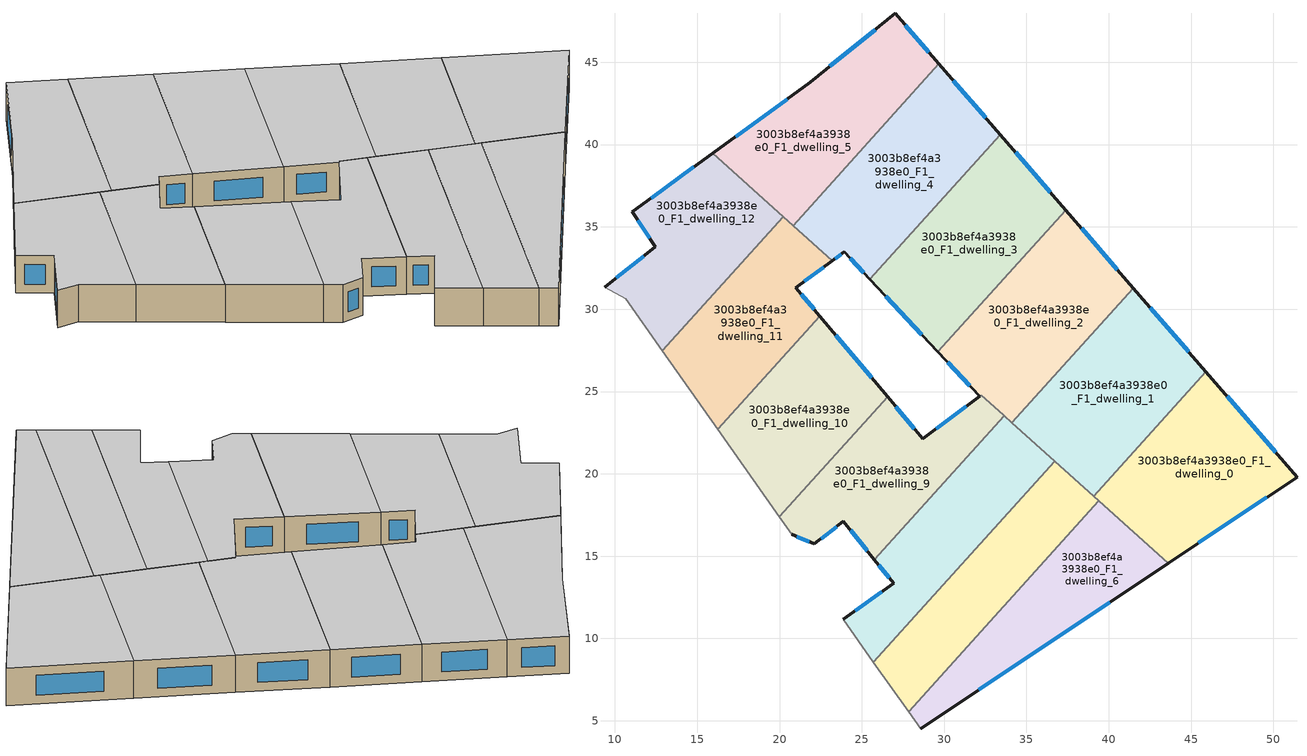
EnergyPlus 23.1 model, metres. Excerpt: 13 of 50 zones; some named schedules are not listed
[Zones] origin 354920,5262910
3003b8ef4a3938e0_F1_dwelling_0
 floor to 3003b8ef4a3938e0_F0_dwelling_0 (EU_floor_Construction): 45.89,26.21 51.43,19.8 43.6,14.57 39.08,18.65 z3
 wall outside (EU_wall_Construction): 43.6,14.57 51.43,19.8 45.89,26.21 z3:6
 wall to 3003b8ef4a3938e0_F1_dwelling_1 (EU_wall_Construction): 45.89,26.21 39.08,18.65 z3:6
 wall to 3003b8ef4a3938e0_F1_dwelling_6 (EU_wall_Construction): 39.38,18.37 43.6,14.57 z3:6
 wall to 3003b8ef4a3938e0_F1_dwelling_7 (EU_wall_Construction): 39.08,18.65 39.38,18.37 z3:6
 window (EU_Window_Construction): 50.13,21.31 47.19,24.71 / 45.44,15.8 49.6,18.58 z3.7:5.3
 ceiling to 3003b8ef4a3938e0_F2_dwelling_0 (EU_floor_Construction): 51.43,19.8 45.89,26.21 39.08,18.65 43.6,14.57 z6
3003b8ef4a3938e0_F1_dwelling_1
 floor to 3003b8ef4a3938e0_F0_dwelling_1 (EU_floor_Construction): 41.48,31.29 45.89,26.21 39.08,18.65 34.12,23.11 z3
 wall outside (EU_wall_Construction): 45.89,26.21 41.48,31.29 z3:6
 wall to 3003b8ef4a3938e0_F1_dwelling_2 (EU_wall_Construction): 41.48,31.29 34.12,23.11 z3:6
 wall to 3003b8ef4a3938e0_F1_dwelling_8 (EU_wall_Construction): 34.12,23.11 36.71,20.78 z3:6
 wall to 3003b8ef4a3938e0_F1_dwelling_7 (EU_wall_Construction): 36.71,20.78 39.08,18.65 z3:6
 window (EU_Window_Construction): 44.85,27.4 42.52,30.09 z3.7:5.3
 ceiling to 3003b8ef4a3938e0_F2_dwelling_1 (EU_floor_Construction): 39.08,18.65 45.89,26.21 41.48,31.29 34.12,23.11 z6
3003b8ef4a3938e0_F1_dwelling_10
 floor to 3003b8ef4a3938e0_F0_dwelling_10 (EU_floor_Construction): 22.44,29.58 26.56,24.67 19.99,17.38 16.24,22.7 z3
 wall outside (EU_wall_Construction): 26.56,24.67 22.44,29.58 z3:6
 wall to 3003b8ef4a3938e0_F1_dwelling_9 (EU_wall_Construction): 19.99,17.38 26.56,24.67 z3:6
 wall adiabatic (EU_wall_Construction): 16.24,22.7 19.99,17.38 z3:6
 wall to 3003b8ef4a3938e0_F1_dwelling_11 (EU_wall_Construction): 22.44,29.58 16.24,22.7 z3:6
 window (EU_Window_Construction): 25.59,25.83 23.41,28.43 z3.7:5.3
 ceiling to 3003b8ef4a3938e0_F2_dwelling_10 (EU_floor_Construction): 19.99,17.38 26.56,24.67 22.44,29.58 16.24,22.7 z6
3003b8ef4a3938e0_F1_dwelling_11
 floor to 3003b8ef4a3938e0_F0_dwelling_11 (EU_floor_Construction): 23.2,32.94 20.98,31.31 22.44,29.58 16.24,22.7 12.88,27.48 20.22,35.63 z3
 wall outside (EU_wall_Construction): 22.44,29.58 20.98,31.31 23.2,32.94 z3:6
 wall adiabatic (EU_wall_Construction): 12.88,27.48 16.24,22.7 z3:6
 wall to 3003b8ef4a3938e0_F1_dwelling_12 (EU_wall_Construction): 20.22,35.63 12.88,27.48 z3:6
 wall to 3003b8ef4a3938e0_F1_dwelling_4 (EU_wall_Construction): 23.2,32.94 20.84,35.07 z3:6
 wall to 3003b8ef4a3938e0_F1_dwelling_5 (EU_wall_Construction): 20.84,35.07 20.22,35.63 z3:6
 window (EU_Window_Construction): 21.51,31.7 22.68,32.56 / 22.1,29.99 21.33,30.91 z3.7:5.3
 ceiling to 3003b8ef4a3938e0_F2_dwelling_11 (EU_floor_Construction): 22.44,29.58 20.98,31.31 23.2,32.94 20.22,35.63 12.88,27.48 16.24,22.7 z6
3003b8ef4a3938e0_F1_dwelling_12
 floor to 3003b8ef4a3938e0_F0_dwelling_12 (EU_floor_Construction): 20.22,35.63 12.88,27.48 10.66,30.62 9.37,31.35 12.46,33.8 11.04,35.91 15.95,39.48 z3
 wall outside (EU_wall_Construction): 15.95,39.48 11.04,35.91 12.46,33.8 9.37,31.35 z3:6
 wall adiabatic (EU_wall_Construction): 9.37,31.35 10.66,30.62 12.88,27.48 z3:6
 wall to 3003b8ef4a3938e0_F1_dwelling_5 (EU_wall_Construction): 20.22,35.63 15.95,39.48 z3:6
 window (EU_Window_Construction): 11.37,35.41 12.13,34.3 / 14.79,38.64 12.19,36.75 / 11.74,33.23 10.09,31.92 z3.7:5.3
 ceiling to 3003b8ef4a3938e0_F2_dwelling_12 (EU_floor_Construction): 12.88,27.48 20.22,35.63 15.95,39.48 11.04,35.91 12.46,33.8 9.37,31.35 10.66,30.62 z6
3003b8ef4a3938e0_F1_dwelling_2
 floor to 3003b8ef4a3938e0_F0_dwelling_2 (EU_floor_Construction): 37.38,36.02 41.48,31.29 34.12,23.11 32.26,24.79 32.15,24.71 29.62,27.41 z3
 wall outside (EU_wall_Construction): 41.48,31.29 37.38,36.02 / 29.62,27.41 32.15,24.71 z3:6
 wall to 3003b8ef4a3938e0_F1_dwelling_3 (EU_wall_Construction): 37.38,36.02 29.62,27.41 z3:6
 wall to 3003b8ef4a3938e0_F1_dwelling_9 (EU_wall_Construction): 32.15,24.71 32.26,24.79 33.58,23.6 33.64,23.54 z3:6
 wall to 3003b8ef4a3938e0_F1_dwelling_8 (EU_wall_Construction): 33.64,23.54 34.12,23.11 z3:6
 window (EU_Window_Construction): 40.52,32.4 38.34,34.91 / 30.22,26.77 31.56,25.34 z3.7:5.3
 ceiling to 3003b8ef4a3938e0_F2_dwelling_2 (EU_floor_Construction): 34.12,23.11 41.48,31.29 37.38,36.02 29.62,27.41 32.15,24.71 32.26,24.79 z6
3003b8ef4a3938e0_F1_dwelling_3
 floor to 3003b8ef4a3938e0_F0_dwelling_3 (EU_floor_Construction): 33.4,40.61 37.38,36.02 29.62,27.41 25.48,31.82 z3
 wall outside (EU_wall_Construction): 37.38,36.02 33.4,40.61 / 25.48,31.82 29.62,27.41 z3:6
 wall to 3003b8ef4a3938e0_F1_dwelling_4 (EU_wall_Construction): 33.4,40.61 25.48,31.82 z3:6
 window (EU_Window_Construction): 36.45,37.1 34.34,39.53 / 26.45,30.78 28.65,28.44 z3.7:5.3
 ceiling to 3003b8ef4a3938e0_F2_dwelling_3 (EU_floor_Construction): 29.62,27.41 37.38,36.02 33.4,40.61 25.48,31.82 z6
3003b8ef4a3938e0_F1_dwelling_4
 floor to 3003b8ef4a3938e0_F0_dwelling_4 (EU_floor_Construction): 29.69,44.9 33.4,40.61 25.48,31.82 23.92,33.48 23.2,32.94 20.84,35.07 z3
 wall outside (EU_wall_Construction): 23.2,32.94 23.92,33.48 25.48,31.82 / 33.4,40.61 29.69,44.9 z3:6
 wall to 3003b8ef4a3938e0_F1_dwelling_5 (EU_wall_Construction): 29.69,44.9 20.84,35.07 z3:6
 window (EU_Window_Construction): 23.37,33.07 23.75,33.35 / 32.53,41.62 30.56,43.89 / 24.29,33.09 25.12,32.21 z3.7:5.3
 ceiling to 3003b8ef4a3938e0_F2_dwelling_4 (EU_floor_Construction): 25.48,31.82 33.4,40.61 29.69,44.9 20.84,35.07 23.2,32.94 23.92,33.48 z6
3003b8ef4a3938e0_F1_dwelling_5
 floor to 3003b8ef4a3938e0_F0_dwelling_5 (EU_floor_Construction): 27.02,47.98 29.69,44.9 20.84,35.07 15.95,39.48 21.85,43.78 z3
 wall outside (EU_wall_Construction): 29.69,44.9 27.02,47.98 21.85,43.78 15.95,39.48 z3:6
 window (EU_Window_Construction): 20.47,42.77 17.33,40.49 / 25.81,46.99 23.07,44.76 / 29.06,45.62 27.65,47.25 z3.7:5.3
 ceiling to 3003b8ef4a3938e0_F2_dwelling_5 (EU_floor_Construction): 20.84,35.07 29.69,44.9 27.02,47.98 21.85,43.78 15.95,39.48 z6
3003b8ef4a3938e0_F1_dwelling_6
 floor to 3003b8ef4a3938e0_F0_dwelling_6 (EU_floor_Construction): 43.6,14.57 28.57,4.51 27.84,5.55 39.38,18.37 z3
 wall outside (EU_wall_Construction): 28.57,4.51 43.6,14.57 z3:6
 wall to 3003b8ef4a3938e0_F1_dwelling_7 (EU_wall_Construction): 39.38,18.37 27.84,5.55 z3:6
 wall adiabatic (EU_wall_Construction): 27.84,5.55 28.57,4.51 z3:6
 window (EU_Window_Construction): 32.1,6.88 40.07,12.21 z3.7:5.3
 ceiling to 3003b8ef4a3938e0_F2_dwelling_6 (EU_floor_Construction): 43.6,14.57 39.38,18.37 27.84,5.55 28.57,4.51 z6
3003b8ef4a3938e0_F1_dwelling_7
 floor to 3003b8ef4a3938e0_F0_dwelling_7 (EU_floor_Construction): 39.38,18.37 27.84,5.55 25.71,8.56 36.71,20.78 z3
 wall to 3003b8ef4a3938e0_F1_dwelling_8 (EU_wall_Construction): 36.71,20.78 25.71,8.56 z3:6
 wall adiabatic (EU_wall_Construction): 25.71,8.56 27.84,5.55 z3:6
 ceiling to 3003b8ef4a3938e0_F2_dwelling_7 (EU_floor_Construction): 27.84,5.55 39.38,18.37 36.71,20.78 25.71,8.56 z6
3003b8ef4a3938e0_F1_dwelling_8
 floor to 3003b8ef4a3938e0_F0_dwelling_8 (EU_floor_Construction): 36.71,20.78 25.71,8.56 23.87,11.16 26.94,13.34 25.76,14.79 33.64,23.54 z3
 wall outside (EU_wall_Construction): 25.76,14.79 26.94,13.34 23.87,11.16 z3:6
 wall adiabatic (EU_wall_Construction): 23.87,11.16 25.71,8.56 z3:6
 wall to 3003b8ef4a3938e0_F1_dwelling_9 (EU_wall_Construction): 33.64,23.54 25.76,14.79 z3:6
 window (EU_Window_Construction): 26.22,12.83 24.59,11.67 / 26.04,14.45 26.67,13.68 z3.7:5.3
 ceiling to 3003b8ef4a3938e0_F2_dwelling_8 (EU_floor_Construction): 26.94,13.34 23.87,11.16 25.71,8.56 36.71,20.78 33.64,23.54 25.76,14.79 z6
3003b8ef4a3938e0_F1_dwelling_9
 floor to 3003b8ef4a3938e0_F0_dwelling_9 (EU_floor_Construction): 33.58,23.6 33.64,23.54 25.76,14.79 23.87,17.11 22.12,15.74 20.73,16.33 19.99,17.38 26.56,24.67 28.7,22.13 32.15,24.71 32.26,24.79 z3
 wall outside (EU_wall_Construction): 32.15,24.71 28.7,22.13 26.56,24.67 / 20.73,16.33 22.12,15.74 23.87,17.11 25.76,14.79 z3:6
 wall adiabatic (EU_wall_Construction): 19.99,17.38 20.73,16.33 z3:6
 window (EU_Window_Construction): 28.2,22.72 27.06,24.07 / 31.34,24.1 29.51,22.73 / 24.32,16.56 25.32,15.33 / 22.53,16.06 23.46,16.79 / 21.06,16.19 21.8,15.88 z3.7:5.3
 ceiling to 3003b8ef4a3938e0_F2_dwelling_9 (EU_floor_Construction): 25.76,14.79 33.64,23.54 33.58,23.6 32.26,24.79 32.15,24.71 28.7,22.13 26.56,24.67 19.99,17.38 20.73,16.33 22.12,15.74 23.87,17.11 z6
[Building]
EU S2 Campaign: North Axis=0; Terrain=City; Solar Distribution=FullExterior
[Site:Location]
Budapest.Ferenc.Liszt.Intl.AP: Latitude=47.437; Longitude=19.256; Time Zone=1; Elevation=185
[SizingPeriod:WeatherFileDays]
AnnualSizingPeriod: Begin Month=1; Begin Day of Month=1; End Month=12; End Day of Month=31; Day of Week for Start Day=Monday; Use Weather File Daylight Saving Period=No; Use Weather File Rain and Snow Indicators=No
[MATERIAL]
EU_InternalMass_Material: Roughness=MediumRough; Thickness=0.1; Conductivity=1; Density=1800; Specific Heat=900; Thermal Absorptance=0.9; Solar Absorptance=0.7; Visible Absorptance=0.7
[MATERIAL:NOMASS] Roughness=MediumRough; Thermal Absorptance=0.9; Solar Absorptance=0.7; Visible Absorptance=0.7
Name | Thermal Resistance
EU_wall_NoMass | 0.832559
EU_floor_NoMass | 0.872794
[WINDOWMATERIAL:SIMPLEGLAZINGSYSTEM]
EU_Window_SimpleGlazing: UFactor=2.79869; Solar Heat Gain Coefficient=0.75; Visible Transmittance=0.75
[CONSTRUCTION]
EU_wall_Construction: EU_wall_NoMass
EU_floor_Construction: EU_floor_NoMass
EU_Window_Construction: EU_Window_SimpleGlazing
EU_InternalMass_Construction: EU_InternalMass_Material
[ZONE] Type=1; Multiplier=1; Ceiling Height=autocalculate; Floor Area=autocalculate; Part of Total Floor Area=Yes
Name | Volume
3003b8ef4a3938e0_F1_dwelling_0 | 211.831
3003b8ef4a3938e0_F1_dwelling_1 | 211.857
3003b8ef4a3938e0_F1_dwelling_10 | 181.592
3003b8ef4a3938e0_F1_dwelling_11 | 181.597
3003b8ef4a3938e0_F1_dwelling_12 | 181.578
3003b8ef4a3938e0_F1_dwelling_2 | 212.149
3003b8ef4a3938e0_F1_dwelling_3 | 211.867
3003b8ef4a3938e0_F1_dwelling_4 | 211.85
3003b8ef4a3938e0_F1_dwelling_5 | 211.836
3003b8ef4a3938e0_F1_dwelling_6 | 181.559
3003b8ef4a3938e0_F1_dwelling_7 | 181.623
3003b8ef4a3938e0_F1_dwelling_8 | 181.601
3003b8ef4a3938e0_F1_dwelling_9 | 181.282
[INTERNALMASS] Construction=EU_InternalMass_Construction
Name | Zone or ZoneList | Surface Area
3003b8ef4a3938e0_F1_dwelling_0_EU_InternalMass | 3003b8ef4a3938e0_F1_dwelling_0 | 70.6104
3003b8ef4a3938e0_F1_dwelling_1_EU_InternalMass | 3003b8ef4a3938e0_F1_dwelling_1 | 70.6189
3003b8ef4a3938e0_F1_dwelling_2_EU_InternalMass | 3003b8ef4a3938e0_F1_dwelling_2 | 70.716
3003b8ef4a3938e0_F1_dwelling_3_EU_InternalMass | 3003b8ef4a3938e0_F1_dwelling_3 | 70.6223
3003b8ef4a3938e0_F1_dwelling_4_EU_InternalMass | 3003b8ef4a3938e0_F1_dwelling_4 | 70.6167
3003b8ef4a3938e0_F1_dwelling_5_EU_InternalMass | 3003b8ef4a3938e0_F1_dwelling_5 | 70.6119
3003b8ef4a3938e0_F1_dwelling_6_EU_InternalMass | 3003b8ef4a3938e0_F1_dwelling_6 | 60.5195
3003b8ef4a3938e0_F1_dwelling_7_EU_InternalMass | 3003b8ef4a3938e0_F1_dwelling_7 | 60.5408
3003b8ef4a3938e0_F1_dwelling_8_EU_InternalMass | 3003b8ef4a3938e0_F1_dwelling_8 | 60.5333
3003b8ef4a3938e0_F1_dwelling_9_EU_InternalMass | 3003b8ef4a3938e0_F1_dwelling_9 | 60.4274
3003b8ef4a3938e0_F1_dwelling_10_EU_InternalMass | 3003b8ef4a3938e0_F1_dwelling_10 | 60.5305
3003b8ef4a3938e0_F1_dwelling_11_EU_InternalMass | 3003b8ef4a3938e0_F1_dwelling_11 | 60.5324
3003b8ef4a3938e0_F1_dwelling_12_EU_InternalMass | 3003b8ef4a3938e0_F1_dwelling_12 | 60.5262
[OTHEREQUIPMENT] Fuel Type=Electricity; Design Level Calculation Method=Watts/Area; Power per Zone Floor Area=1; Fraction Latent=0; Fraction Radiant=0; Fraction Lost=0; Carbon Dioxide Generation Rate=0; EndUse Subcategory=EU_Step8_InternalGains
Name | Zone or ZoneList or Space or SpaceList | Schedule
EU_Step8_InternalGain_3003b8ef4a3938e0_F1_dwelling_0_f000 | 3003b8ef4a3938e0_F1_dwelling_0 | EU_Step8_GainSchedule_3003b8ef4a3938e0_F1_dwelling_0_f000
EU_Step8_InternalGain_3003b8ef4a3938e0_F1_dwelling_1_f000 | 3003b8ef4a3938e0_F1_dwelling_1 | EU_Step8_GainSchedule_3003b8ef4a3938e0_F1_dwelling_1_f000
EU_Step8_InternalGain_3003b8ef4a3938e0_F1_dwelling_2_f000 | 3003b8ef4a3938e0_F1_dwelling_2 | EU_Step8_GainSchedule_3003b8ef4a3938e0_F1_dwelling_2_f000
EU_Step8_InternalGain_3003b8ef4a3938e0_F1_dwelling_3_f000 | 3003b8ef4a3938e0_F1_dwelling_3 | EU_Step8_GainSchedule_3003b8ef4a3938e0_F1_dwelling_3_f000
EU_Step8_InternalGain_3003b8ef4a3938e0_F1_dwelling_4_f000 | 3003b8ef4a3938e0_F1_dwelling_4 | EU_Step8_GainSchedule_3003b8ef4a3938e0_F1_dwelling_4_f000
EU_Step8_InternalGain_3003b8ef4a3938e0_F1_dwelling_5_f000 | 3003b8ef4a3938e0_F1_dwelling_5 | EU_Step8_GainSchedule_3003b8ef4a3938e0_F1_dwelling_5_f000
EU_Step8_InternalGain_3003b8ef4a3938e0_F1_dwelling_6_f000 | 3003b8ef4a3938e0_F1_dwelling_6 | EU_Step8_GainSchedule_3003b8ef4a3938e0_F1_dwelling_6_f000
EU_Step8_InternalGain_3003b8ef4a3938e0_F1_dwelling_7_f000 | 3003b8ef4a3938e0_F1_dwelling_7 | EU_Step8_GainSchedule_3003b8ef4a3938e0_F1_dwelling_7_f000
EU_Step8_InternalGain_3003b8ef4a3938e0_F1_dwelling_8_f000 | 3003b8ef4a3938e0_F1_dwelling_8 | EU_Step8_GainSchedule_3003b8ef4a3938e0_F1_dwelling_8_f000
EU_Step8_InternalGain_3003b8ef4a3938e0_F1_dwelling_9_f000 | 3003b8ef4a3938e0_F1_dwelling_9 | EU_Step8_GainSchedule_3003b8ef4a3938e0_F1_dwelling_9_f000
EU_Step8_InternalGain_3003b8ef4a3938e0_F1_dwelling_10_f000 | 3003b8ef4a3938e0_F1_dwelling_10 | EU_Step8_GainSchedule_3003b8ef4a3938e0_F1_dwelling_10_f000
EU_Step8_InternalGain_3003b8ef4a3938e0_F1_dwelling_11_f000 | 3003b8ef4a3938e0_F1_dwelling_11 | EU_Step8_GainSchedule_3003b8ef4a3938e0_F1_dwelling_11_f000
EU_Step8_InternalGain_3003b8ef4a3938e0_F1_dwelling_12_f000 | 3003b8ef4a3938e0_F1_dwelling_12 | EU_Step8_GainSchedule_3003b8ef4a3938e0_F1_dwelling_12_f000
[ZONEVENTILATION:DESIGNFLOWRATE] Schedule=EU_AlwaysOn; Design Flow Rate Calculation Method=AirChanges/Hour; Air Changes per Hour=0.475469; Ventilation Type=Natural; Fan Pressure Rise=0; Fan Total Efficiency=1; Constant Term Coefficient=1; Temperature Term Coefficient=0; Velocity Term Coefficient=0; Velocity Squared Term Coefficient=0; Minimum Indoor Temperature=-100; Maximum Indoor Temperature=100; Delta Temperature=-100; Minimum Outdoor Temperature=-100; Maximum Outdoor Temperature=100; Maximum Wind Speed=40
Name | Zone or ZoneList or Space or SpaceList
EU_ConstantAir_3003b8ef4a3938e0_F1_dwelling_0 | 3003b8ef4a3938e0_F1_dwelling_0
EU_ConstantAir_3003b8ef4a3938e0_F1_dwelling_1 | 3003b8ef4a3938e0_F1_dwelling_1
EU_ConstantAir_3003b8ef4a3938e0_F1_dwelling_2 | 3003b8ef4a3938e0_F1_dwelling_2
EU_ConstantAir_3003b8ef4a3938e0_F1_dwelling_3 | 3003b8ef4a3938e0_F1_dwelling_3
EU_ConstantAir_3003b8ef4a3938e0_F1_dwelling_4 | 3003b8ef4a3938e0_F1_dwelling_4
EU_ConstantAir_3003b8ef4a3938e0_F1_dwelling_5 | 3003b8ef4a3938e0_F1_dwelling_5
EU_ConstantAir_3003b8ef4a3938e0_F1_dwelling_6 | 3003b8ef4a3938e0_F1_dwelling_6
EU_ConstantAir_3003b8ef4a3938e0_F1_dwelling_7 | 3003b8ef4a3938e0_F1_dwelling_7
EU_ConstantAir_3003b8ef4a3938e0_F1_dwelling_8 | 3003b8ef4a3938e0_F1_dwelling_8
EU_ConstantAir_3003b8ef4a3938e0_F1_dwelling_9 | 3003b8ef4a3938e0_F1_dwelling_9
EU_ConstantAir_3003b8ef4a3938e0_F1_dwelling_10 | 3003b8ef4a3938e0_F1_dwelling_10
EU_ConstantAir_3003b8ef4a3938e0_F1_dwelling_11 | 3003b8ef4a3938e0_F1_dwelling_11
EU_ConstantAir_3003b8ef4a3938e0_F1_dwelling_12 | 3003b8ef4a3938e0_F1_dwelling_12
[HVACTEMPLATE:ZONE:IDEALLOADSAIRSYSTEM] System Availability Schedule=EU_AlwaysOn; Maximum Heating Supply Air Temperature=50; Minimum Cooling Supply Air Temperature=13; Maximum Heating Supply Air Humidity Ratio=0.0156; Minimum Cooling Supply Air Humidity Ratio=0.0077; Heating Limit=NoLimit; Cooling Limit=NoLimit; Heating Availability Schedule=EU_AlwaysOn; Cooling Availability Schedule=EU_CoolingOff; Dehumidification Control Type=ConstantSensibleHeatRatio; Cooling Sensible Heat Ratio=0.7; Dehumidification Setpoint=60; Humidification Control Type=None; Humidification Setpoint=30; Outdoor Air Method=None; Outdoor Air Flow Rate per Person=0.00944; Outdoor Air Flow Rate per Zone Floor Area=0; Outdoor Air Flow Rate per Zone=0; Demand Controlled Ventilation Type=None; Outdoor Air Economizer Type=NoEconomizer; Heat Recovery Type=None; Sensible Heat Recovery Effectiveness=0.7; Latent Heat Recovery Effectiveness=0.65
Name | Template Thermostat
3003b8ef4a3938e0_F1_dwelling_0 | EU_HeatOnly_3003b8ef4a3938e0_F1_dwelling_0
3003b8ef4a3938e0_F1_dwelling_1 | EU_HeatOnly_3003b8ef4a3938e0_F1_dwelling_1
3003b8ef4a3938e0_F1_dwelling_2 | EU_HeatOnly_3003b8ef4a3938e0_F1_dwelling_2
3003b8ef4a3938e0_F1_dwelling_3 | EU_HeatOnly_3003b8ef4a3938e0_F1_dwelling_3
3003b8ef4a3938e0_F1_dwelling_4 | EU_HeatOnly_3003b8ef4a3938e0_F1_dwelling_4
3003b8ef4a3938e0_F1_dwelling_5 | EU_HeatOnly_3003b8ef4a3938e0_F1_dwelling_5
3003b8ef4a3938e0_F1_dwelling_6 | EU_HeatOnly_3003b8ef4a3938e0_F1_dwelling_6
3003b8ef4a3938e0_F1_dwelling_7 | EU_HeatOnly_3003b8ef4a3938e0_F1_dwelling_7
3003b8ef4a3938e0_F1_dwelling_8 | EU_HeatOnly_3003b8ef4a3938e0_F1_dwelling_8
3003b8ef4a3938e0_F1_dwelling_9 | EU_HeatOnly_3003b8ef4a3938e0_F1_dwelling_9
3003b8ef4a3938e0_F1_dwelling_10 | EU_HeatOnly_3003b8ef4a3938e0_F1_dwelling_10
3003b8ef4a3938e0_F1_dwelling_11 | EU_HeatOnly_3003b8ef4a3938e0_F1_dwelling_11
3003b8ef4a3938e0_F1_dwelling_12 | EU_HeatOnly_3003b8ef4a3938e0_F1_dwelling_12
[SIZING:ZONE] Zone Cooling Design Supply Air Temperature Input Method=SupplyAirTemperature; Zone Cooling Design Supply Air Temperature=13; Zone Heating Design Supply Air Temperature Input Method=SupplyAirTemperature; Zone Heating Design Supply Air Temperature=50; Zone Cooling Design Supply Air Humidity Ratio=0.008; Zone Heating Design Supply Air Humidity Ratio=0.008; Cooling Design Air Flow Method=DesignDay; Cooling Design Air Flow Rate=0; Cooling Minimum Air Flow per Zone Floor Area=0.000762; Cooling Minimum Air Flow=0; Cooling Minimum Air Flow Fraction=0.2; Heating Design Air Flow Method=DesignDay; Heating Design Air Flow Rate=0; Heating Maximum Air Flow per Zone Floor Area=0.002032; Heating Maximum Air Flow=0.141576; Heating Maximum Air Flow Fraction=0.3; Account for Dedicated Outdoor Air System=No; Dedicated Outdoor Air System Control Strategy=NeutralSupplyAir; Dedicated Outdoor Air Low Setpoint Temperature for Design=autosize; Dedicated Outdoor Air High Setpoint Temperature for Design=autosize; Zone Load Sizing Method=Sensible Load Only No Latent Load; Zone Latent Cooling Design Supply Air Humidity Ratio Input Method=HumidityRatioDifference; Zone Cooling Design Supply Air Humidity Ratio Difference=0.005; Zone Latent Heating Design Supply Air Humidity Ratio Input Method=HumidityRatioDifference; Zone Humidification Design Supply Air Humidity Ratio Difference=0.005
3003b8ef4a3938e0_F1_dwelling_0; 3003b8ef4a3938e0_F1_dwelling_1; 3003b8ef4a3938e0_F1_dwelling_2; 3003b8ef4a3938e0_F1_dwelling_3; 3003b8ef4a3938e0_F1_dwelling_4; 3003b8ef4a3938e0_F1_dwelling_5; 3003b8ef4a3938e0_F1_dwelling_6
